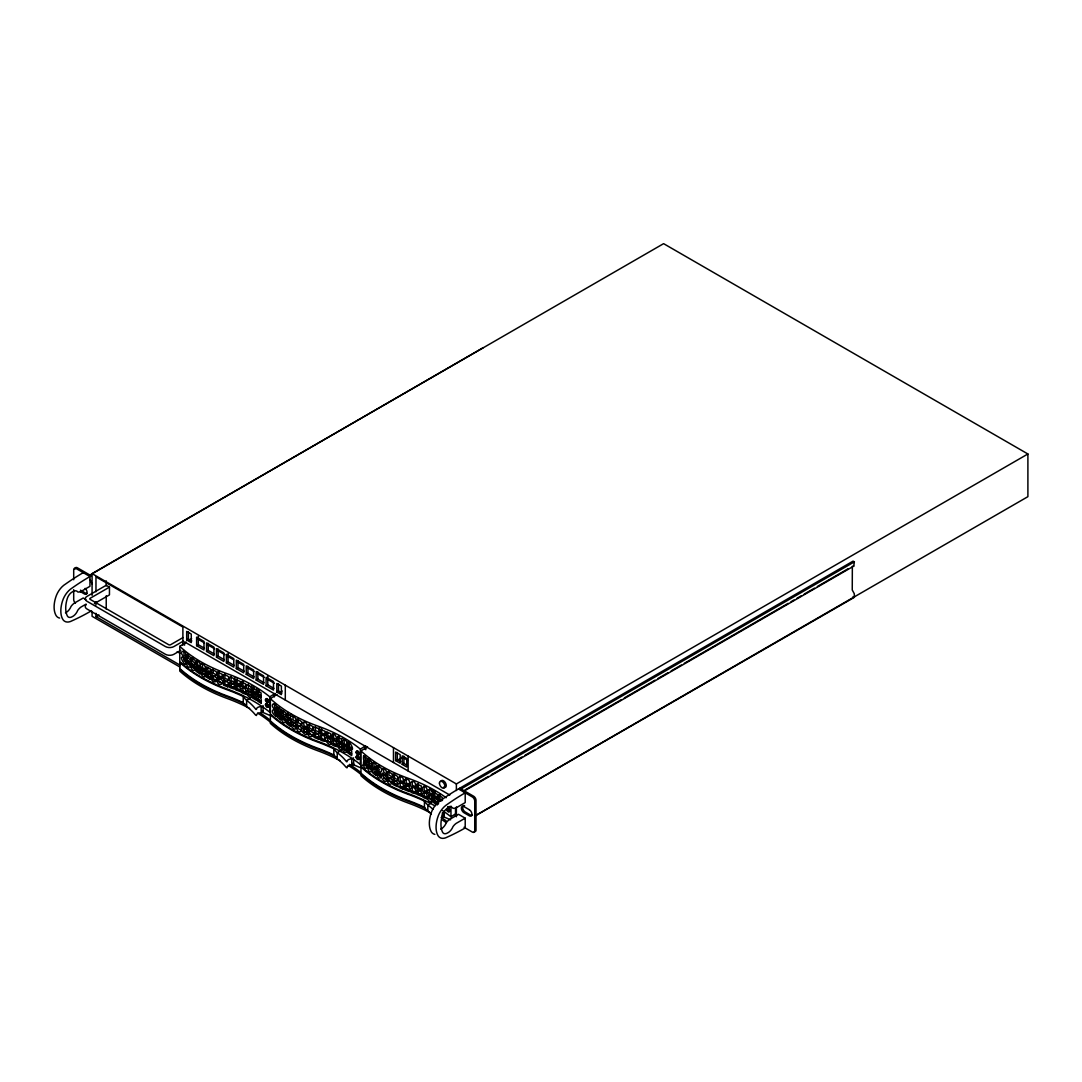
<?xml version="1.0" encoding="UTF-8"?>
<svg xmlns="http://www.w3.org/2000/svg" width="1082" height="1082" viewBox="0 0 1082 1082"><rect width="100%" height="100%" fill="white"/><g stroke="black" fill="none" stroke-linecap="round" stroke-linejoin="round"><path stroke-width="1.5" d="M197.479 666.039L197.533 670.515L201.076 672.815L199.588 673.68L195.977 671.246L196.126 666.823L199.859 669.176L199.683 673.734M346.916 746.404C335.447 743.145 348.133 733.772 346.916 746.404L348.269 745.62M346.903 752.382C345.618 734.516 337.327 756.345 348.269 751.503M432.408 795.757C420.6 793.052 433.584 783.07 432.408 795.757L433.76 794.986M432.394 801.735C431.272 784.261 422.034 805.481 433.76 800.856M338.991 736.287L339.099 740.67L342.764 742.901M406.088 778.485L406.169 782.949L410.565 784.761L409.064 785.627C395.471 781.975 412.445 773.508 409.185 785.654M196.478 663.875L196.532 661.088M288.082 712.483L288.137 716.96L291.68 719.26L290.179 720.125L286.541 717.555L286.716 713.268L290.463 715.621L290.179 720.125M258.679 689.789L258.679 694.13L261.276 695.848M434.775 791.442L434.775 795.797L437.358 797.515M852.346 566.346L852.251 590.001L854.293 593.748L854.361 597.318L475.647 815.639M200.927 664.159C206.905 662.333 207.162 676.859 200.927 668.27M200.927 670.029C206.905 668.243 207.162 682.62 200.927 674.14M291.531 716.46C297.496 714.647 297.78 729.16 291.531 720.585M291.531 722.33C297.509 720.504 297.766 735.043 291.531 726.455M382.122 768.761C387.951 766.922 388.533 781.245 382.162 773.021M382.122 774.644C388.1 772.859 388.384 787.25 382.122 778.756M242.895 681.187L242.895 685.528L245.722 687.111M218.983 671.354L218.916 675.763L221.972 677.264M368.448 767.895L368.543 765.055M196.41 669.799L196.532 666.958M438.751 798.191L438.873 795.338M463.339 791.524L853.752 566.116L854.361 561.856L853.089 561.125L458.484 788.954A227.274 131.22 -60 0 0 440.726 800.396A15.337 8.859 -60 0 0 430.947 813.691A26.184 15.121 -60 0 0 430.947 831.125A15.337 8.859 -60 0 0 434.856 834.371M394.403 779.297L392.847 780.365L392.901 784.504L397.337 786.641L397.337 782.11L393.28 780.108M409.185 791.524L409.402 786.952L404.587 785.221L404.763 789.792L409.064 791.497L409.983 790.415M179.774 646.346A152.833 93.093 -2.9 0 0 227.288 673.775A152.833 93.093 -2.9 0 1 268.417 695.74L269.77 696.849L269.77 712.199L268.417 711.117A153.062 88.372 0 0 0 227.288 689.058A153.062 88.372 0 0 1 179.774 661.616L179.774 646.346L186.361 642.113M188.985 640.422L191.622 638.732M269.77 696.849L275.085 693.427M270.365 698.647A152.833 93.093 -2.9 0 0 317.892 726.09A152.833 93.093 -2.9 0 1 359.021 748.054L360.36 749.15L360.36 764.501L359.021 763.419A153.062 88.372 0 0 0 317.892 741.359A153.062 88.372 0 0 1 270.365 713.931L270.365 698.647L276.951 694.414M279.589 692.723L282.226 691.033M360.36 749.15L365.675 745.728M434.883 805.86A153.062 88.372 0 0 0 408.482 793.674A153.062 88.372 0 0 1 360.969 766.232L360.969 750.962L367.555 746.729M89.955 575.069L483.302 347.633M92.078 595.316L92.078 573.622L663.604 243.653L1027.9 453.98L1027.9 496.665L475.377 815.652M94.337 603.607L109.458 594.884L109.458 587.147L90.212 598.251A1.407 0.811 0 0 0 90.212 599.401L168.67 644.696A1.407 0.811 0 0 0 170.658 644.696L183.02 637.555M86.114 604.094L80.988 607.056A9.846 5.681 -60 0 0 77.769 610.302A8.088 4.666 -60 0 1 72.196 616.726A7.56 4.369 -60 0 1 67.314 615.888A26.184 15.121 -60 0 1 67.314 598.454A7.56 4.369 -60 0 1 72.196 591.976A8.088 4.666 -60 0 1 77.769 591.962A9.846 5.681 -60 0 0 80.988 591.489L89.955 586.309L89.955 576.53L91.226 575.8L77.336 567.779A3.354 1.934 60 0 0 74.969 569.159M91.226 610.911L89.955 611.655A227.274 131.22 -60 0 1 72.196 620.716A15.337 8.859 -60 0 1 62.431 618.701A26.184 15.121 -60 0 1 62.431 601.267A15.337 8.859 -60 0 1 72.196 587.972A227.274 131.22 -60 0 1 89.955 576.53L76.078 568.51A3.354 1.934 60 0 0 73.698 569.889L73.698 579.763M95.973 613.291L95.973 616.605L98.908 614.914M183.507 641.004L173.891 646.563A5.978 3.449 0 0 1 165.438 646.563L86.979 601.267A5.978 3.449 0 0 1 86.979 596.385L106.225 585.281L109.458 587.147M186.686 639.949L191.271 642.6L191.271 634.066L186.686 631.415L186.686 639.949L188.376 638.975L191.812 640.963M180.762 650.323L173.891 654.299A5.978 3.449 0 0 1 165.438 654.299L86.979 608.99A5.978 3.449 0 0 1 86.033 604.838M196.613 645.683L203.998 649.957L203.998 641.423L196.613 637.149L196.613 645.683L198.304 644.71L204.457 648.267M185.522 658.221C188.484 647.766 175.216 650.241 185.522 658.221L187.024 657.356L184.008 654.759L183.913 650.458M185.522 659.29C188.687 674.397 175.054 650.025 185.522 659.29L187.024 658.424M206.54 651.418L213.925 655.678L213.925 647.144L206.54 642.884L206.54 651.418L208.231 650.444L214.385 654.001M185.522 664.091L187.024 663.225L184.062 660.75L183.913 657.626M196.302 666.891L197.803 666.025M216.468 657.153L223.852 661.413L223.852 652.879L216.468 648.605L216.468 657.153L218.158 656.165L224.312 659.722M199.683 667.851C202.821 657.004 188.146 661.657 199.588 667.81L201.076 666.945L197.533 664.646L197.424 660.372M199.588 668.879L201.076 668.013M201.32 669.907L202.807 669.041M204.741 670.732L206.243 669.88L202.523 667.675L202.402 663.401M226.395 662.874L233.78 667.148L233.78 658.613L226.395 654.34L226.395 662.874L228.072 661.9L234.239 665.457M204.741 676.615L206.243 675.75L202.523 673.545L202.402 669.271M210.165 673.518L210.476 668.987L206.364 666.85L206.216 671.286L210.165 673.518L211.666 672.652L207.866 670.664L207.663 667.567M217.807 672.22L222.121 674.235L222.053 678.644L217.414 676.629L217.374 672.368L219.294 671.354M210.165 679.388L210.476 674.857L206.364 672.72L206.175 677.021L210.165 679.388L211.666 678.522L207.785 676.412L207.663 672.138M236.309 668.608L243.707 672.869L243.707 664.334L236.309 660.074L236.309 668.608L237.999 667.635L244.167 671.192M233.969 678.59C237.918 692.953 220.065 672.03 233.969 678.59L235.457 677.724M229.966 682.877L234.294 684.73L234.415 689.099L229.736 687.53L229.506 683.04L231.345 681.985L231.129 686.556L235.457 688.395M246.236 674.343L253.634 678.603L253.634 670.069L246.236 665.809L246.236 674.343L247.927 673.369L254.094 676.913M233.969 683.391L235.457 682.526L231.129 680.686L230.993 676.426M241.773 681.998L245.749 684.054L245.749 688.585L241.408 686.394L241.408 682.052L243.274 681.133M256.163 680.064L263.562 684.338L263.562 675.804L256.163 671.53L256.163 680.064L257.854 679.09L264.022 682.647M250.808 686.583C255.068 700.866 237.756 679.469 250.808 686.583L252.16 685.799M252.593 687.57L256.272 689.951L256.204 694.36L252.241 691.953L252.241 687.597L253.918 686.8M250.916 692.521C255.474 706.492 237.161 685.704 250.808 692.453L252.16 691.668M256.028 689.599L257.273 688.747M252.593 693.44L256.204 695.699L256.204 700.23L252.241 697.822L252.201 693.562L253.81 692.629M257.651 690.559L261.087 692.913L261.087 697.444L257.273 694.793L257.273 690.668L259.031 689.761M266.091 685.799L273.489 690.073L273.489 681.538L266.091 677.264L266.091 685.799L267.781 684.825L273.935 688.382M250.361 698.228L246.642 700.379L246.642 706.519A74.847 43.212 0 0 1 250.172 709.4L250.983 710.144A74.847 43.212 0 0 1 255.325 714.796L256.461 715.513A4.436 2.556 0 0 1 261.154 712.795L263.048 711.699A29.376 16.96 0 0 0 262.669 710.996M276.816 691.993L281.388 694.63L281.388 686.096L276.816 683.459L276.816 691.993L278.493 691.006L281.942 692.994M276.126 710.522C278.858 699.797 266.294 703.503 276.126 710.522L277.614 709.657L274.666 707.195L274.503 704.071M276.126 716.392C278.899 705.707 266.253 709.332 276.126 716.392L277.614 715.527L274.598 712.93L274.503 708.642M280.563 713.863L280.806 709.373L277.371 706.83L277.519 711.604L280.563 713.863L282.05 713.011M280.563 719.733L280.806 715.243L277.371 712.7L277.438 717.366L280.563 719.733L282.05 718.881M290.179 715.324L291.68 714.458M290.179 725.995C293.222 714.675 278.967 720.463 290.179 725.995L291.68 725.129L288.137 722.83L288.028 718.543M306.544 728.484C310.101 717.312 293.411 723.344 306.422 728.457L307.924 727.591L303.961 725.711L303.744 722.614M306.422 729.525C311.048 743.686 292.316 723.06 306.422 729.525L307.924 728.659M306.422 734.326L307.924 733.461L303.866 731.459L303.744 727.185M318.46 728.511C322.734 742.82 304.123 722.221 318.46 728.511L319.961 727.645M318.46 733.312L319.961 732.446L315.484 730.526L315.43 726.387M330.429 739.29C334.406 753.789 316.918 732.46 330.429 739.29L331.931 738.424C331.782 723.696 343.21 748.933 331.944 738.438M337.895 737.031L341.75 739.304L341.696 743.713L337.489 741.278L337.489 737.153L339.396 736.166M341.412 738.884L342.764 738.1M341.412 744.754C345.09 759.28 329.036 737.194 341.412 744.754L342.764 743.97M346.916 742.523L348.269 741.738M343.183 745.741L344.509 744.984L344.238 749.488L347.877 751.719M340.965 750.543L337.232 752.693L337.232 758.834A74.847 43.212 0 0 1 340.762 761.714L341.587 762.458A74.847 43.212 0 0 1 345.929 767.111L347.024 767.882A4.436 2.556 0 0 1 351.758 765.109L353.652 764.014A29.376 16.96 0 0 0 353.273 763.31M346.632 747.784L347.877 746.918C346.538 733.041 358.899 757.373 347.863 746.972M346.916 748.392L348.242 747.662M348.242 748.73L351.691 751.084L351.691 755.615L347.877 752.964L347.877 748.839L349.621 747.933M337.232 758.834A37.424 21.613 0 0 1 333.838 754.993L331.674 753.951A153.062 88.372 0 0 0 317.892 748.271A153.062 88.372 0 0 1 270.365 720.842L270.365 714.702A153.062 88.372 0 0 0 317.892 742.13A153.062 88.372 0 0 1 331.674 747.811L333.838 748.852A37.424 21.613 0 0 0 337.232 752.693A74.847 43.212 0 0 1 340.762 755.561L341.587 756.304A74.847 43.212 0 0 1 346.551 761.769L347.052 761.701A4.436 2.556 0 0 1 351.758 758.955L353.652 757.873M360.969 766.232L365.189 763.797A153.062 88.372 0 0 0 367.244 765.623M374.872 767.665L377.659 766.056M375.86 769.37C378.862 758.468 365.094 763.297 375.86 769.37L377.348 768.504L373.98 766.11L373.885 761.823M395.606 760.578L400.191 763.216L400.191 754.681L395.606 752.031L395.606 760.578L397.297 759.591L400.732 761.579M398.081 759.848L403.911 756.48M375.86 775.239C379.106 764.758 364.877 768.612 375.86 775.239L377.348 774.374L374.061 772.102L373.885 768.991M402.206 764.379L406.791 767.03L406.791 758.496L402.206 755.845L402.206 764.379L403.897 763.405L407.332 765.393M405.006 779.283L406.507 778.418M402.923 783.26C406.359 771.196 389.723 779.297 402.923 783.26L404.425 782.394L400.178 780.501L400.056 776.227M402.923 789.13C406.548 777.322 389.506 784.788 402.923 789.13L404.425 788.264L400.272 786.492L400.056 783.395M432.002 791.199L433.368 790.415M432.408 791.875L433.76 791.091M433.787 792.186L437.398 794.431L437.398 798.976L433.436 796.555L433.395 792.308L435.113 791.415M432.408 797.745L433.76 796.961M92.078 573.622L456.374 783.95L1027.9 453.98M440.969 801.329C437.669 800.964 436.709 794.797 440.225 794.364M431.556 802.844L427.836 804.994L427.836 811.135A74.847 43.212 0 0 1 431.366 814.016M440.225 800.247L438.467 801.153L438.453 803.858M461.013 788.954L854.361 561.856M464.99 789.955L488.388 776.443M491.309 774.753L514.707 761.241M517.629 759.55L522.011 757.021M524.932 755.331L535.171 749.42M538.092 747.743L548.331 741.833M551.252 740.142L621.447 699.621M624.368 697.931L655.07 680.199M658.005 678.509L668.23 672.598M671.165 670.921L681.403 665.011M684.324 663.32L788.142 603.377M791.064 601.687L793.985 599.996M796.907 598.319L801.302 595.776M804.224 594.086L814.462 588.189M817.383 586.498L848.085 568.767M441.118 817.465A4.436 2.556 0 0 1 442.362 817.41L444.256 816.315M442.565 810.634A153.062 88.372 0 0 1 449.625 815.733L450.964 816.815L454.954 814.246M465.206 818.168L456.225 823.348A9.846 5.681 -60 0 0 453.006 826.594A8.088 4.666 -60 0 1 447.434 833.018A7.56 4.369 -60 0 1 442.552 832.18A26.184 15.121 -60 0 1 442.552 814.746A7.56 4.369 -60 0 1 447.434 808.268A8.088 4.666 -60 0 1 453.006 808.254A9.846 5.681 -60 0 0 456.225 807.781L465.206 802.601L465.206 792.822A227.274 131.22 -60 0 0 447.434 804.264A15.337 8.859 -60 0 0 437.669 817.559A26.184 15.121 -60 0 0 437.669 835.006A15.337 8.859 -60 0 0 447.434 837.022A227.274 131.22 -60 0 0 465.206 827.946L465.206 818.168L458.484 814.3L449.517 819.48A9.846 5.681 -60 0 0 446.298 822.726A8.088 4.666 -60 0 1 440.726 829.137M227.869 686.881L228.207 682.336L223.474 680.537L223.568 685.177L227.869 686.881L229.303 686.056M318.581 739.222L318.798 734.651L313.996 732.906L314.064 737.383L318.46 739.182L319.379 738.1M253.715 686.745L253.634 691.303L257.273 693.548M853.752 566.116L853.035 566.224M228.789 679.929L224.961 678.333L224.826 674.072M228.789 685.799L224.961 684.203L224.826 679.942M324.1 734.029L321.652 732.866L321.584 728.727M319.961 738.316L315.66 736.626L315.43 733.542M324.1 739.899L321.611 738.614L321.584 734.597M414.704 786.33L412.337 785.302L412.188 782.327M410.565 790.631L406.169 788.819L406.02 784.558M414.704 792.2L412.256 791.05L412.188 786.912M221.972 683.134L218.916 681.633L218.848 677.494M313.821 730.093L309.587 728.2L309.452 723.926M262.236 711.077A29.376 16.96 0 0 1 263.048 712.47L269.404 715.229M313.821 735.963L309.587 734.069L309.452 729.795M352.84 763.392A29.376 16.96 0 0 1 353.652 764.785L360.008 767.544M443.863 816.383A29.376 16.96 0 0 1 444.256 817.086L450.599 819.845M240.245 684.568L237.107 682.972L237.039 678.833M217.32 675.276L213.262 673.288L213.14 669.014M240.245 690.438L237.174 688.963L237.039 686.002M217.32 681.16L213.357 679.266L213.14 676.182M331.931 737.356L327.873 735.517L327.643 732.433M331.931 743.226L327.697 741.143L327.643 737.004M422.521 789.657L418.369 787.71L418.234 783.449M422.521 795.527L418.369 793.579L418.234 789.319M261.154 712.795L261.154 706.654A4.436 2.556 0 0 0 256.461 709.359L255.947 709.454A74.847 43.212 0 0 0 250.983 704.003L250.172 703.259A74.847 43.212 0 0 0 246.642 700.379A37.424 21.613 0 0 1 243.247 696.538L241.07 695.496A153.062 88.372 0 0 0 227.288 689.829A153.062 88.372 0 0 1 179.774 662.387L179.774 668.541A153.062 88.372 0 0 0 227.288 695.969A153.062 88.372 0 0 1 241.07 701.636L243.247 702.678A37.424 21.613 0 0 0 246.642 706.519M304.177 726.942L305.597 727.631M396.201 778.864L394.403 777.769L394.335 773.63M396.201 784.734L394.403 783.639L394.335 779.5M432.976 809.363A74.847 43.212 0 0 0 432.178 808.619L431.366 807.875A74.847 43.212 0 0 0 427.836 804.994A37.424 21.613 0 0 1 424.442 801.153L422.278 800.112A153.062 88.372 0 0 0 408.482 794.445A153.062 88.372 0 0 1 360.969 767.003L360.969 773.143A153.062 88.372 0 0 0 408.482 800.585A153.062 88.372 0 0 1 422.278 806.252L424.442 807.294A37.424 21.613 0 0 0 427.836 811.135M245.722 692.98L242.963 691.533L242.841 687.259M337.543 740.007L333.567 737.965L333.445 733.691M337.543 745.877L333.567 743.834L333.445 739.561M428.147 792.322L424.171 790.266L424.036 786.005M428.147 798.191L424.252 796.257L424.036 793.16M288.312 718.286L289.07 718.759M438.805 795.148L442.213 797.393L442.403 800.504L439.941 798.881L439.833 794.594M252.836 696.794L257.273 699.418M301.256 724.48L298.307 722.722L298.253 718.583M391.86 776.781L388.911 775.037L388.857 770.884M301.256 730.35L298.375 728.727L298.253 725.752M434.044 801.41L437.358 803.385M391.86 782.651L389.06 781.15L388.857 778.053M295.697 721.545L293.06 719.855L293.006 715.702M344.441 749.623L345.834 750.394M386.301 773.86L383.731 772.291L383.61 769.316M435.045 801.167L436.425 801.938A29.376 16.96 0 0 1 437.331 802.452M295.697 727.415L293.127 725.846L293.006 722.871M386.301 779.73L383.664 778.026L383.61 773.887M853.089 596.588L854.361 597.318M459.755 788.223L473.632 796.23A3.354 1.934 60 0 1 476.012 800.355L476.012 829.975A3.354 1.934 60 0 1 474.254 831.612M458.484 788.954L472.374 796.974A3.354 1.934 60 0 1 474.741 801.086L474.741 830.706A3.354 1.934 60 0 1 472.374 832.085L464.043 827.27M197.167 638.718L204.444 642.911M207.365 644.602L214.642 648.794M217.55 650.485L224.826 654.678M227.747 656.368L233.563 659.722M237.932 662.252L243.748 665.606M246.669 667.283L253.945 671.489M256.853 673.166L264.13 677.373M267.051 679.05L274.328 683.256M403.113 757.616L407.481 760.132M275.18 694.211L364.932 746.025L364.932 749.258M449.787 795.027L365.77 746.526L365.77 749.745M80.42 590.163L85.694 593.22A3.733 2.15 60 0 0 87.02 593.572M80.474 591.665L84.437 593.95A3.733 2.15 60 0 0 87.047 592.814A3.733 2.15 60 0 0 85.113 588.351M251.065 689.964L248.427 688.233L248.373 684.095M347.877 745.85L344.238 743.618L344.117 739.344M351.866 748.162L349.283 746.431L349.229 742.293M433.368 795.216L429.703 792.984L429.581 788.71M265.469 699.905A1.934 1.123 60 0 0 267.525 702.461A1.934 1.123 60 0 0 267.525 699.716A1.934 1.123 60 0 0 265.469 699.905L268.214 701.488M356.073 752.206A1.934 1.123 60 0 0 358.128 754.763A1.934 1.123 60 0 0 358.128 752.031A1.934 1.123 60 0 0 356.073 752.206L358.818 753.789M177.191 651.662L180.085 653.339M85.924 599.55L83.246 597.994L74.266 603.174A9.846 5.681 -60 0 0 71.047 606.42A8.088 4.666 -60 0 1 65.475 612.845M251.065 695.834L248.495 694.238L248.373 691.263M261.114 701.636L258.679 700L258.625 695.861M342.764 748.771L339.031 746.418L338.977 742.279M351.718 753.938L349.283 752.315L349.229 748.162M433.368 801.086L429.703 798.854L429.581 794.58M265.469 704.707A1.934 1.123 60 0 0 267.525 707.263A1.934 1.123 60 0 0 267.525 704.517A1.934 1.123 60 0 0 265.469 704.707L268.214 706.289M356.073 757.008A1.934 1.123 60 0 0 358.128 759.564A1.934 1.123 60 0 0 358.128 756.832A1.934 1.123 60 0 0 356.073 757.008L358.818 758.59M446.663 809.322L449.409 810.905M95.973 616.605L179.991 665.105M179.855 666.985L92.078 616.307L92.078 611.371M437.128 804.805C425.929 799.517 439.346 793.295 437.52 804.589M379.674 770.005L378.673 769.126L378.632 764.988M379.674 775.875L378.646 774.874L378.632 770.857M285.31 715.256L283.389 713.795L283.281 710.806M285.31 721.139L283.335 719.53L283.281 715.391M194.706 662.955L192.731 661.359L192.677 657.207M194.706 668.825L192.785 667.364L192.677 664.375M372.303 765.069L369.462 762.81L369.368 758.523M372.303 770.939L369.462 768.68L369.368 764.392M281.699 712.754L278.872 710.495L278.764 707.506M281.699 718.624L278.872 716.365L278.764 712.091M191.095 660.453L188.268 658.194L188.173 653.907M191.095 666.323L188.268 664.064L188.173 661.075M367.339 761.255L365.202 759.361L365.107 756.372M367.339 767.124L365.202 765.231L365.107 760.944M253.715 697.295L253.513 692.899M434.91 801.911L434.721 797.515M92.078 583.861L89.955 579.465M456.374 783.95L456.374 790.523M456.374 806.929L456.374 816.775M455.522 808.038L455.522 816.112M450.964 806.063L450.964 816.815M444.256 811.716L444.256 817.086M442.362 812.798L442.362 817.41M424.442 801.153L424.442 807.294M408.144 756.102L408.144 770.979M403.897 756.291L403.897 763.405M397.297 752.49L397.297 759.591M393.469 747.635L393.469 762.512M353.652 759.402L353.652 764.785M351.758 758.955L351.758 765.109M333.838 748.852L333.838 754.993M285.296 685.177L285.296 700.054M278.493 683.905L278.493 691.006M274.328 696.957L274.328 693.724L184.576 641.91L184.576 645.143M267.781 676.291L267.781 684.825M263.048 705.559L263.048 712.47M257.854 671.976L257.854 679.09M247.927 666.255L247.927 673.369M243.247 696.538L243.247 702.678M237.999 660.52L237.999 667.635M228.072 653.366L228.072 661.9M218.158 649.065L218.158 656.165M208.231 643.33L208.231 650.444M198.304 636.175L198.304 644.71M188.376 631.861L188.376 638.975M182.885 645.251L182.885 627.033L95.973 576.855L95.973 591.759M106.225 580.885L106.225 585.849M106.225 595.79L106.225 609.085M95.973 601.7L95.973 605.014M73.698 589.636L73.698 599.523A3.354 1.934 60 0 0 75.456 603.188M440.834 781.596A3.882 2.245 60 0 1 443.972 781.109A3.882 2.245 60 0 1 446.23 785.803A3.882 2.245 60 0 1 443.485 787.128M430.825 813.055A153.062 88.372 0 0 0 408.482 803.128A153.062 88.372 0 0 1 360.969 775.699L360.969 773.914A153.062 88.372 0 0 0 408.482 801.356A153.062 88.372 0 0 1 425.185 808.403M442.565 820.102A153.062 88.372 0 0 1 446.176 822.604M446.176 797.745A152.833 93.093 -2.9 0 0 408.482 778.391A152.833 93.093 -2.9 0 1 360.969 750.962M442.565 818.317A153.062 88.372 0 0 1 446.176 820.832M446.852 808.633A1.934 1.123 60 0 1 449.165 809.85A1.934 1.123 60 0 1 448.273 811.811A1.934 1.123 60 0 1 446.717 808.93M449.598 806.563A1.948 0.974 66 0 1 448.57 806.604M449.368 806.482A1.934 1.123 60 0 1 447.691 806.631M448.259 811.108A1.948 0.974 66 0 0 449.598 811.365L449.598 809.782A1.948 0.974 66 0 0 448.408 808.105A1.948 0.974 66 0 0 447.407 808.524M447.407 809.35A1.948 0.974 66 0 1 447.366 808.903M415.867 792.416A153.062 88.372 0 0 0 412.715 791.226A153.062 88.372 0 0 1 404.925 788.183M418.977 793.647A153.062 88.372 0 0 1 422.021 794.918M423.522 795.568A153.062 88.372 0 0 1 433.666 800.423M403.397 787.547A153.062 88.372 0 0 1 400.408 786.235M397.459 784.869A153.062 88.372 0 0 1 387.654 779.797M386.315 779.04A153.062 88.372 0 0 1 383.691 777.485M381.121 775.889A153.062 88.372 0 0 1 378.632 774.266M377.415 773.441A153.062 88.372 0 0 1 375.021 771.75M371.572 769.18A153.062 88.372 0 0 1 368.299 766.516M381.121 776.66A153.062 88.372 0 0 1 378.632 775.037M340.221 760.754A153.062 88.372 0 0 0 317.892 750.813A153.062 88.372 0 0 1 270.365 723.385L270.365 721.613A153.062 88.372 0 0 0 317.892 749.042A153.062 88.372 0 0 1 336.015 756.805M348.201 765.366A153.062 88.372 0 0 1 359.021 772.873L360.36 773.968L360.36 772.183L359.021 771.101A153.062 88.372 0 0 0 349.472 764.379M357.358 753.627A1.948 0.974 66 0 0 358.994 754.262L358.994 752.68A1.948 0.974 66 0 0 357.804 751.003A1.948 0.974 66 0 0 356.803 751.422M357.966 759.091A1.948 0.974 66 0 0 358.994 759.064L358.994 757.481A1.948 0.974 66 0 0 357.506 755.682A1.948 0.974 66 0 0 356.803 757.048M357.655 758.807A1.948 0.974 66 0 1 357.114 757.995M325.263 740.115A153.062 88.372 0 0 0 322.111 738.925A153.062 88.372 0 0 1 317.391 737.126M326.832 740.724A153.062 88.372 0 0 1 331.43 742.604M332.931 743.266A153.062 88.372 0 0 1 344.441 748.852L345.834 749.623A29.376 16.96 0 0 1 347.593 750.692M312.806 735.233A153.062 88.372 0 0 1 303.988 731.162M295.711 726.725A153.062 88.372 0 0 1 293.087 725.17M291.802 724.385A153.062 88.372 0 0 1 278.777 715.107M277.695 714.215A153.062 88.372 0 0 1 274.598 711.496M349.175 751.841A29.376 16.96 0 0 1 351.217 753.708M322.111 739.696A153.062 88.372 0 0 1 317.391 737.897M290.531 724.358A153.062 88.372 0 0 1 288.028 722.722M349.175 752.612A29.376 16.96 0 0 1 350.595 753.829M249.617 708.439A153.062 88.372 0 0 0 227.288 698.512A153.062 88.372 0 0 1 179.774 671.083L179.774 669.298A153.062 88.372 0 0 0 227.288 696.74A153.062 88.372 0 0 1 245.411 704.49M257.611 713.052A153.062 88.372 0 0 1 268.417 720.571L269.77 721.653L269.77 719.882L268.417 718.8A153.062 88.372 0 0 0 261.371 713.701M267.051 701.704A1.948 0.974 66 0 0 268.39 701.947L268.417 700.473A1.948 0.974 66 0 0 267.051 698.62A1.948 0.974 66 0 0 266.172 699.499M266.767 701.325A1.948 0.974 66 0 1 266.334 700.406M234.672 687.8A153.062 88.372 0 0 0 231.507 686.624A153.062 88.372 0 0 1 226.801 684.825M236.228 688.409A153.062 88.372 0 0 1 240.826 690.302M242.327 690.952A153.062 88.372 0 0 1 253.851 696.551L255.23 697.322A29.376 16.96 0 0 1 256.989 698.39M222.202 682.931A153.062 88.372 0 0 1 217.725 680.943M216.265 680.253A153.062 88.372 0 0 1 188.173 662.793M187.105 661.9A153.062 88.372 0 0 1 183.994 659.181M216.265 681.024A153.062 88.372 0 0 1 209.178 677.454M203.795 674.424A153.062 88.372 0 0 1 201.198 672.842M193.827 667.905A153.062 88.372 0 0 1 191.514 666.201M255.23 698.093A29.376 16.96 0 0 1 256.123 698.607M257.8 699.716A29.376 16.96 0 0 1 258.571 700.297M259.301 700.906A29.376 16.96 0 0 1 259.991 701.528M257.8 698.945A29.376 16.96 0 0 1 260.627 701.393M236.228 689.18A153.062 88.372 0 0 1 240.826 691.073M83.246 572.662A227.274 131.22 -60 0 0 65.475 584.091A15.337 8.859 -60 0 0 55.709 597.399A26.184 15.121 -60 0 0 55.709 614.833A15.337 8.859 -60 0 0 59.618 618.065M464.597 805.63A3.733 2.15 60 0 0 462.663 807.862A3.733 2.15 60 0 0 465.274 812.014L470.562 815.071A3.733 2.15 60 0 0 472.428 815.246M363.62 755.831C362.01 767.26 373.615 761.525 363.62 755.831M363.62 761.701C362.24 773.346 373.276 767.097 363.701 761.566M268.552 706.086L268.417 706.695A1.948 0.974 66 0 1 266.591 705.843A1.948 0.974 66 0 1 266.591 703.395A1.948 0.974 66 0 1 268.39 705.18L268.552 706.086M186.686 654.664C185.103 666.417 197.154 660.074 186.713 654.583M186.686 660.534C185.333 672.666 196.924 665.43 186.713 660.453M367.88 759.28C367.055 772.507 377.943 763.54 367.921 759.199M367.88 765.15C366.893 777.917 377.875 769.221 367.88 765.15M191.203 657.964C189.986 670.461 201.752 661.846 191.203 657.964M191.203 663.834C189.539 675.682 202.239 668.676 191.203 663.834M281.793 710.265C280.279 722.235 292.6 714.932 281.834 710.184M281.793 716.135C280.387 728.348 292.559 720.463 281.793 716.135M261.195 703.057C249.482 698.499 262.601 690.465 261.195 703.057M377.145 765.745C375.63 777.809 388.37 769.843 377.185 765.65M377.145 771.615C375.156 782.989 388.898 776.754 377.185 771.52M245.871 694.198C233.387 691.601 247.278 681.606 245.871 694.198M296.779 719.327C295.711 732.852 308.925 722.073 296.779 719.327M296.779 725.211C295.711 738.722 308.925 727.943 296.779 725.211M336.475 746.499C324.262 744.389 337.598 733.555 336.475 746.499M387.37 771.642C385.787 784.207 399.745 774.983 387.37 771.642M387.37 777.512C386.382 791.118 399.501 780.19 387.37 777.512M427.065 792.944C414.839 790.726 428.296 780.122 427.065 792.944M427.065 798.814C414.622 796.298 428.445 786.154 427.065 798.814M211.653 669.772C210.097 682.39 224.38 672.531 211.653 669.772M211.653 675.641C209.746 687.692 224.704 679.239 211.707 675.547M392.861 774.374C391.386 786.952 405.371 777.322 392.969 774.225M217.374 678.238C215.345 690.492 231.102 681.322 217.374 678.238M240.272 685.65L235.673 683.959L235.673 679.428L240.15 681.389L240.272 685.65M240.272 691.52L235.673 689.829L235.673 685.298L240.15 687.259L240.272 691.52M307.964 724.683C306.314 737.234 321.138 727.402 308.086 724.521M307.964 730.553C306.111 742.915 321.381 733.461 308.018 730.458M330.876 737.951L326.277 736.274L326.277 731.73L330.74 733.691L330.876 737.951M421.48 790.266L416.881 788.575L416.881 784.044L421.344 785.992L421.48 790.266M421.48 796.136L416.881 794.445L416.881 789.914L421.344 791.862L421.48 796.136M325.033 735.435L320.231 733.853L320.231 729.322L324.898 731.162L325.033 735.435M325.033 741.305C311.927 739.98 326.101 728.024 325.033 741.305M415.623 787.737C402.504 786.384 416.719 774.509 415.623 787.737M415.623 793.606C402.518 792.322 416.692 780.311 415.623 793.606M223.352 674.83C222.081 688.26 236.674 676.25 223.352 674.83M469.29 809.701L464.016 806.658A3.733 2.15 60 0 0 461.378 808.173A3.733 2.15 60 0 0 464.016 812.744L469.29 815.801A3.733 2.15 60 0 0 471.928 814.273A3.733 2.15 60 0 0 469.29 809.701M439.427 783.125A3.882 2.245 60 0 0 443.539 788.251A3.882 2.245 60 0 0 443.539 782.759A3.882 2.245 60 0 0 439.427 783.125"/></g></svg>
